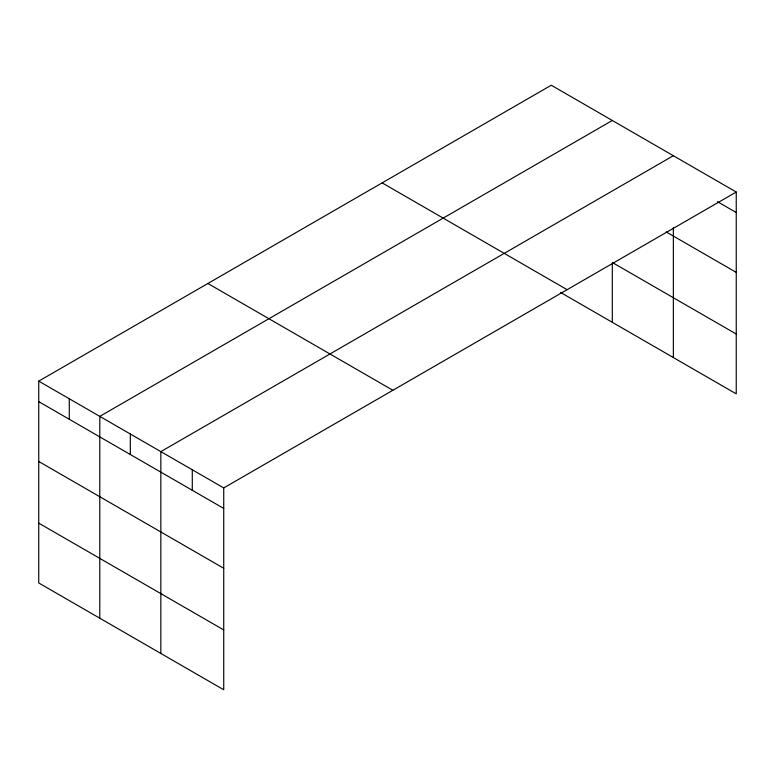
<?xml version="1.0" encoding="UTF-8"?>
<svg xmlns="http://www.w3.org/2000/svg" width="775" height="775" viewBox="0 0 775 775"><rect width="100%" height="100%" fill="white"/><g stroke="black" fill="none" stroke-linecap="round" stroke-linejoin="round"><path stroke-width="1.16" d="M673.359 227.695L673.359 357.556M560.422 292.359L736.25 393.865L736.25 192.035L551.267 85.231L38.75 381.135L38.75 582.965L223.733 689.769L223.733 487.93L38.75 381.135M612.308 120.474L99.791 416.378L99.791 618.208M673.359 155.717L160.842 451.622L160.842 653.451M223.733 487.93L736.25 192.035M717.379 201.645L736.25 212.544M666.238 231.958L736.25 272.383M612.308 262.473L736.25 334.025M382.133 182.881L567.116 289.676M207.884 283.485L392.867 390.28M38.75 401.644L223.733 508.439M38.75 461.483L223.733 568.278M38.75 523.135L223.733 629.93M612.308 263.674L612.308 322.313M192.287 469.776L192.287 490.284M130.316 434L130.316 454.508M69.275 398.757L69.275 419.265"/></g></svg>
